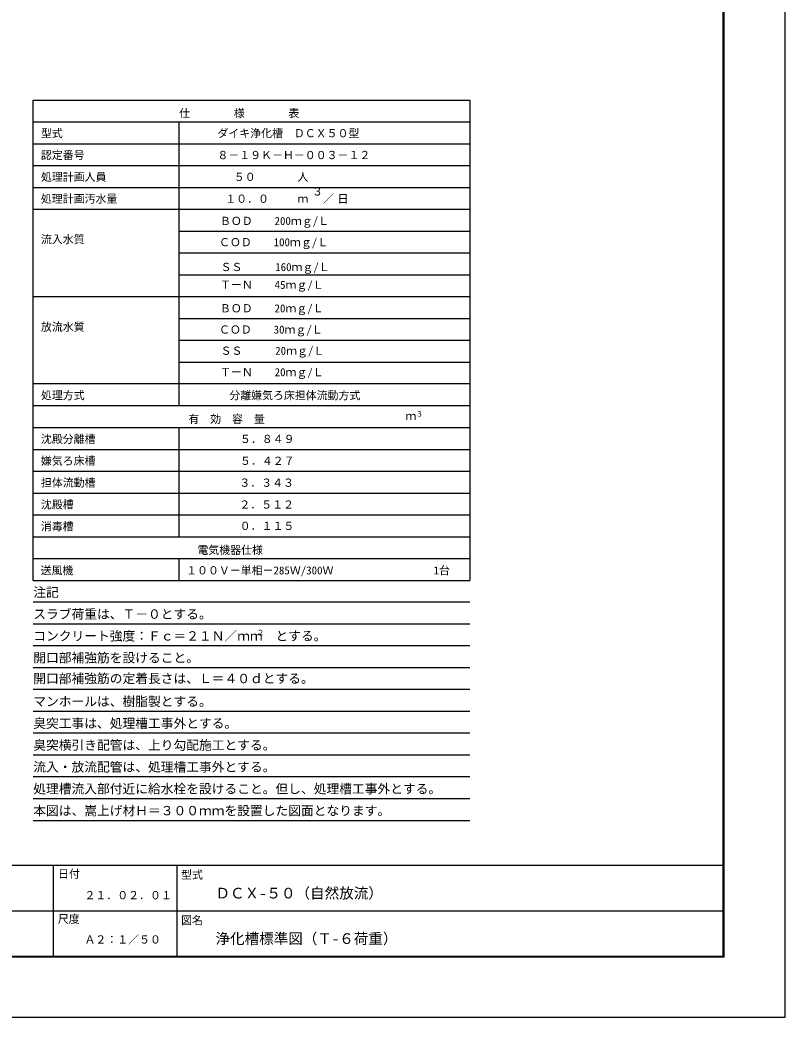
# Model space of a CAD drawing. Units: millimetres, scale not verified. Extents: x -14850 to 14850, y -10500 to 10500.
# Drawn here: x 4338 to 14850, y -10500 to 3198 of the extents above; entities that cross this region are included whole.
import ezdxf
from ezdxf.enums import TextEntityAlignment as Align

# ---------------------------------------------------------------- set-up
doc = ezdxf.new("R2010")
doc.units = ezdxf.units.MM
doc.header["$LTSCALE"] = 50
for name, color, linetype, lineweight in [('0-0_躯体', 3, 'Continuous', 25), ('0-5_水管', 3, 'Continuous', 25), ('0-6_図面枠', 7, 'Continuous', 25), ('0-7_Axis_waku', 7, 'Continuous', 25)]:
    doc.layers.add(name, color=color, linetype=linetype, lineweight=lineweight)
doc.styles.add('ＭＳ ゴシック', font='')
doc.styles.get('ＭＳ ゴシック').set_extended_font_data('MS Gothic')

msp = doc.modelspace()

# ---------------------------------------------------------------- linework, layer by layer
at = {"layer": '0-0_躯体'}
for p, q in [((4521.5, 2097.9), (10521.51, 2097.9)), ((4521.5, -4502.12), (4521.5, 2097.9)), ((10521.51, 2097.9), (10521.51, -4502.12)), ((4521.5, 1797.9), (10521.51, 1797.9)), ((6521.5, 1797.9), (6521.5, -2102.12)), ((4521.5, 1497.9), (10521.51, 1497.9)), ((4521.5, 1197.9), (10521.51, 1197.9)), ((4521.5, 897.91), (10521.51, 897.91)), ((4521.5, 597.9), (10521.51, 597.9)), ((6521.5, 297.9), (10521.51, 297.9)), ((6521.5, -2.1), (10521.51, -2.1)), ((6521.5, -302.11), (10521.51, -302.11)), ((4521.5, -602.11), (10521.51, -602.11)), ((6521.5, -902.11), (10521.51, -902.11)), ((6521.5, -1202.12), (10521.51, -1202.12)), ((6521.5, -1502.12), (10521.51, -1502.12)), ((10521.51, -1802.12), (4521.5, -1802.12)), ((10521.51, -2102.12), (4521.5, -2102.12)), ((4521.5, -2402.12), (10521.51, -2402.12)), ((6521.5, -2402.12), (6521.5, -3902.12)), ((4521.5, -2702.12), (10521.51, -2702.12)), ((4521.5, -3002.12), (10521.51, -3002.12)), ((4521.5, -3302.12), (10521.51, -3302.12)), ((4521.5, -3602.12), (10521.51, -3602.12)), ((4521.5, -3902.12), (10521.51, -3902.12)), ((4521.5, -4202.12), (10521.51, -4202.12)), ((6521.5, -4202.12), (6521.5, -4502.12)), ((4521.5, -4502.12), (10521.51, -4502.12))]:
    msp.add_line(p, q, dxfattribs=at)
at = {"layer": '0-5_水管'}
for p, q in [((10521.51, -4802.12), (4521.5, -4802.12)), ((10521.51, -5102.12), (4521.5, -5102.12)), ((10521.51, -5402.13), (4521.5, -5402.13)), ((10521.51, -5702.13), (4521.51, -5702.13)), ((10521.51, -6002.13), (4521.51, -6002.13)), ((10521.51, -6002.13), (4521.51, -6002.13)), ((10521.51, -6302.13), (4521.51, -6302.13)), ((10521.51, -6602.14), (4521.51, -6602.14)), ((10521.51, -6902.14), (4521.51, -6902.14)), ((10521.51, -7202.14), (4521.51, -7202.14)), ((10521.51, -7502.14), (4521.51, -7502.14)), ((10521.51, -7802.14), (4521.51, -7802.14))]:
    msp.add_line(p, q, dxfattribs=at)
at = {"layer": '0-6_図面枠'}
msp.add_lwpolyline([(-14850, -10500), (14850, -10500), (14850, 10500), (-14850, 10500)], close=True, dxfattribs=at)
at = {"layer": '0-7_Axis_waku'}
for p, q in [((14000, -9665), (14000, 9615)), ((14001, -9666.01), (14001, 9616)), ((14002, -9667.01), (14002, 9617)), ((14003, -9668.01), (14003, 9618)), ((14004, -9669.01), (14004, 9619)), ((14005, -9670.01), (14005, 9620)), ((14006, -9671.01), (14006, 9621)), ((14007, -9672.01), (14007, 9622)), ((14008, -9673.01), (14008, 9623)), ((14009, -9674.01), (14009, 9624)), ((14010, -9675.01), (14010, 9625)), ((14011, -9676.01), (14011, 9626)), ((14012, -9677.01), (14012, 9627)), ((14013, -9678.01), (14013, 9628)), ((14014, -9679.01), (14014, 9629)), ((-12950, -8415), (14000, -8415)), ((4799.99, -9665), (4799.99, -8415)), ((6499.99, -9665), (6499.99, -8415)), ((399.99, -9040), (13999.99, -9040)), ((14014, -9679.01), (-12964, -9679.01)), ((14013, -9678.01), (-12963, -9678.01)), ((14012, -9677.01), (-12962, -9677.01)), ((14011, -9676.01), (-12961, -9676.01)), ((14010, -9675.01), (-12960, -9675.01)), ((14009, -9674.01), (-12959, -9674.01)), ((14008, -9673.01), (-12958, -9673.01)), ((14007, -9672.01), (-12957, -9672.01)), ((14006, -9671.01), (-12956, -9671.01)), ((14005, -9670.01), (-12955, -9670.01)), ((14004, -9669.01), (-12954, -9669.01)), ((14003, -9668.01), (-12953, -9668.01)), ((14002, -9667.01), (-12952, -9667.01)), ((14001, -9666.01), (-12951, -9666.01)), ((-12950, -9665), (14000, -9665))]:
    msp.add_line(p, q, dxfattribs=at)

# ---------------------------------------------------------------- texts
at = {"layer": '0-0_躯体', "color": 4, "style": 'ＭＳ ゴシック'}
for s, height, p in [('仕\u3000\u3000\u3000\u3000様\u3000\u3000\u3000\u3000表', 110, (6526.5, 1827.9)), ('型式', 110, (4626.51, 1552.9)), ('ダイキ浄化槽\u3000ＤＣＸ５０型', 110, (7051.5, 1552.9)), ('認定番号', 110, (4626.51, 1252.89)), ('８－１９Ｋ－Ｈ－００３－１２', 110, (7051.5, 1252.89)), ('処理計画人員\u3000', 110, (4626.51, 952.9)), ('５０', 110, (7276.51, 952.9)), ('人', 110, (8151.51, 952.9)), ('３', 110, (8351.51, 752.91)), ('処理計画汚水量', 110, (4626.51, 652.9)), ('１０．０', 110, (7159.15, 652.9)), ('ｍ', 110, (8151.51, 652.9)), ('／', 110, (8501.51, 652.9)), ('日', 110, (8701.51, 652.9)), ('ＢＯＤ\u3000\u3000200ｍｇ/Ｌ', 110, (7085.93, 347.92)), ('流入水質', 110, (4626.51, 95.94)), ('ＣＯＤ\u3000\u3000100ｍｇ/Ｌ', 110, (7073.51, 56.02)), ('ＳＳ\u3000\u3000\u3000160ｍｇ/Ｌ', 110, (7095, -284.8)), ('ＴーＮ\u3000\u300045ｍｇ/Ｌ', 110, (7087.33, -528.91)), ('ＢＯＤ\u3000\u300020ｍｇ/Ｌ', 110, (7085.93, -852.1)), ('放流水質', 110, (4626.51, -1106.78)), ('ＣＯＤ\u3000\u300030ｍｇ/Ｌ', 110, (7073.51, -1143.99)), ('ＳＳ\u3000\u3000\u300020ｍｇ/Ｌ', 110, (7095, -1435.13)), ('ＴーＮ\u3000\u300020ｍｇ/Ｌ', 110, (7087.33, -1728.92)), ('処理方式\u3000\u3000\u3000', 110, (4626.51, -2047.12)), ('分離嫌気ろ床担体流動方式', 110, (7214.58, -2047.12)), ('３', 73.31, (9776.5, -2272.13)), ('有\u3000効\u3000容\u3000量', 110, (6651.51, -2372.12)), ('ｍ', 110, (9634.91, -2330.83)), ('沈殿分離槽', 110, (4626.51, -2647.12)), ('５．８４９ ', 110, (7361.41, -2647.12)), ('嫌気ろ床槽', 110, (4626.51, -2947.13)), ('５．４２７', 110, (7361.41, -2947.12)), ('担体流動槽', 110, (4626.51, -3247.13)), ('３．３４３', 110, (7353.31, -3248.34)), ('沈殿槽', 110, (4626.51, -3547.13)), ('２．５１２', 110, (7353.31, -3548.34)), ('消毒槽', 110, (4626.51, -3847.13)), ('０．１１５', 110, (7357.91, -3841.57)), ('電気機器仕様', 110, (6776.51, -4172.13)), ('送風機', 110, (4621.51, -4452.12)), ('１００Ｖ－単相－285Ｗ/300Ｗ', 110, (6621.51, -4452.12)), ('1台', 110, (10021.51, -4452.12))]:
    msp.add_text(s, height=height, dxfattribs=at).set_placement(p, align=Align.BOTTOM_LEFT)
at = {"layer": '0-5_水管', "color": 4, "style": 'ＭＳ ゴシック'}
for s, height, p in [('注記', 128.4, (4521.5, -4766.8)), ('スラブ荷重は、Ｔ－０とする。', 128.4, (4521.5, -5066.8)), ('コンクリート強度：Ｆｃ＝２１Ｎ／ｍｍ\u3000とする。', 128.4, (4521.5, -5366.8)), ('２', 73.31, (7593.55, -5276.59)), ('開口部補強筋を設けること。', 128.4, (4521.5, -5666.8)), ('開口部補強筋の定着長さは、Ｌ＝４０ｄとする。', 128.4, (4521.51, -5951.46)), ('マンホールは、樹脂製とする。', 128.4, (4521.5, -6266.81)), ('臭突工事は、処理槽工事外とする。', 128.4, (4521.5, -6566.81)), ('臭突横引き配管は、上り勾配施工とする。', 128.4, (4521.5, -6866.81)), ('流入・放流配管は、処理槽工事外とする。', 128.4, (4521.5, -7166.82)), ('処理槽流入部付近に給水栓を設けること。但し、処理槽工事外とする。', 128.4, (4521.5, -7466.82)), ('本図は、嵩上げ材Ｈ＝３００ｍｍを設置した図面となります。', 128.4, (4521.5, -7766.82))]:
    msp.add_text(s, height=height, dxfattribs=at).set_placement(p, align=Align.BOTTOM_LEFT)
at = {"layer": '0-7_Axis_waku', "style": 'ＭＳ ゴシック'}
for s, height, p in [('日付', 110, (4861.32, -8621.57)), ('型式', 110, (6552.45, -8633.97)), ('ＤＣＸ-５０（自然放流）', 146.6, (7024.99, -8915)), ('２１．０２．０１', 110, (5224.99, -8915)), ('尺度', 110, (4858.85, -9241.42)), ('図名', 110, (6552.45, -9258.97)), ('Ａ２：１／５０', 110, (5224.99, -9522.9)), ('浄化槽標準図（Ｔ-６荷重）', 146.6, (7024.99, -9540))]:
    msp.add_text(s, height=height, dxfattribs=at).set_placement(p, align=Align.BOTTOM_LEFT)

doc.saveas('drawing.dxf')
